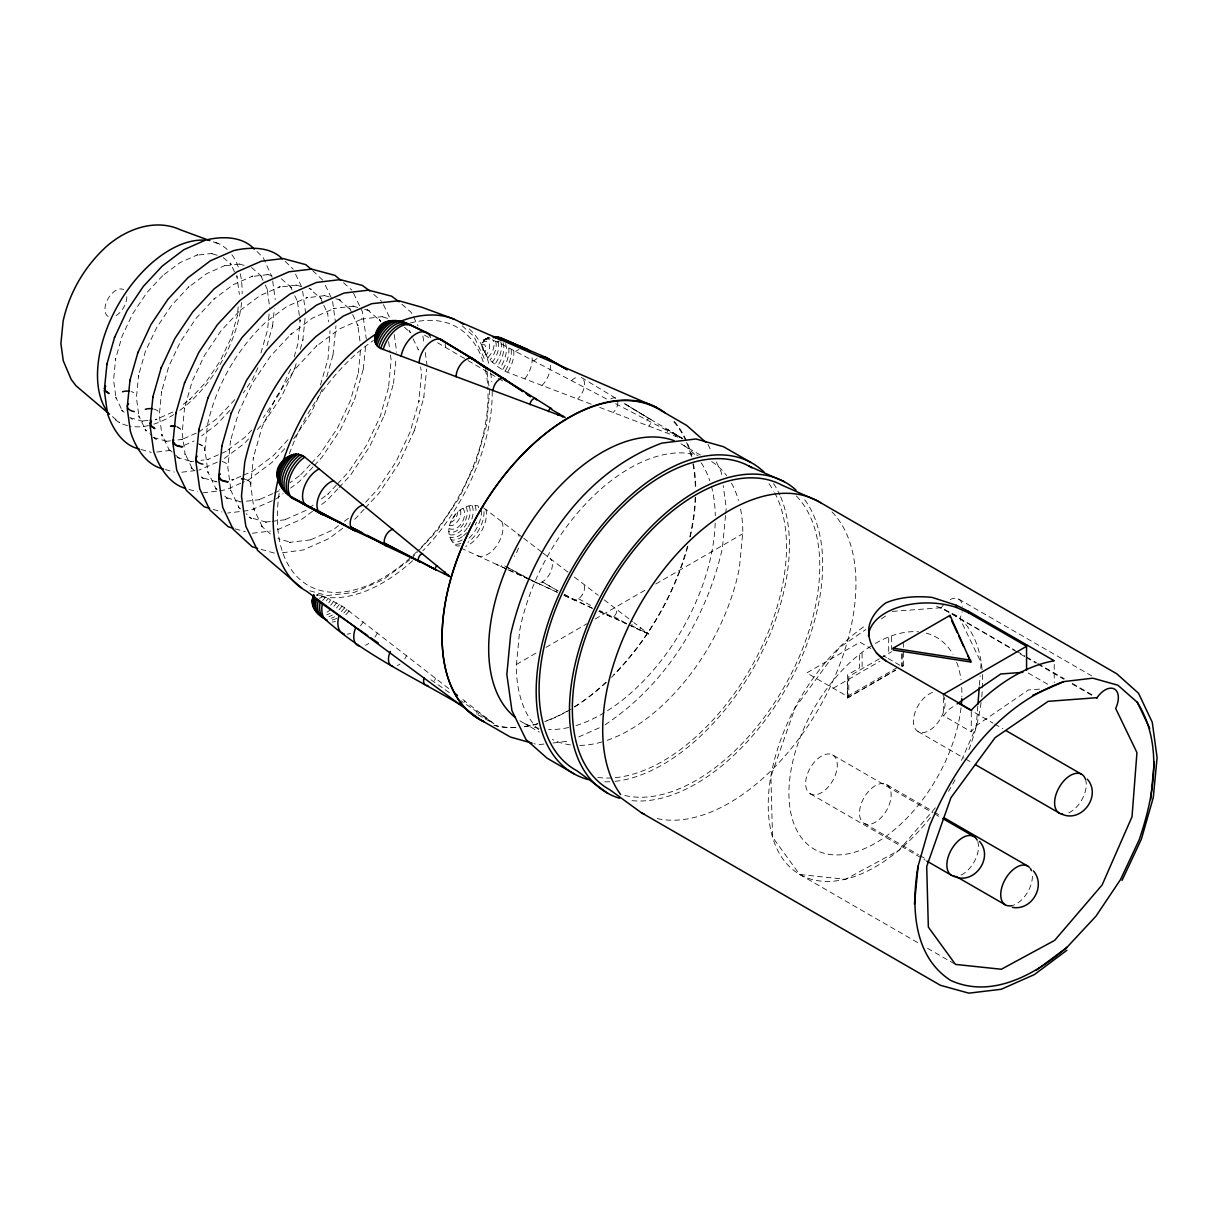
<?xml version="1.0" encoding="UTF-8"?>
<svg xmlns="http://www.w3.org/2000/svg" width="1218" height="1218" viewBox="0 0 1218 1218"><rect width="100%" height="100%" fill="white"/><g stroke="black" fill="none" stroke-linecap="round" stroke-linejoin="round"><path stroke-width="0.75" stroke-dasharray="5 3.75" d="M646.88 632.69L648.889 634.091L633.862 622.596M459.81 545.831A25.441 14.692 -60 0 1 456.628 545.892C437.46 532.068 457.115 500.872 478.095 505.896A23.675 13.672 -60 0 1 478.735 509.429M977.81 706.044L976.227 726.796L961.276 760.915M979.409 685.292L980.14 675.868M980.718 668.317L981.145 662.653L959.875 618.5A18.818 10.871 -60 0 0 962.144 611.71M238.18 306.875L237.327 315.797L237.617 314.807L230.826 338.497L220.23 360.863L206.101 381.919L189.566 399.717L190.252 399.017L181.528 405.533M269.102 314.031L267.595 329.773L260.682 353.875M272.543 326.241L274.385 308.793M302.78 340.568L305.276 316.36M333.016 354.88L335.97 325.922M360.437 350.647L358.305 373.089L358.579 372.084L350.342 400.813L337.416 428.157L320.227 453.796L311.427 463.266M363.268 369.206L365.796 344.527M393.505 383.533L396.17 357.544M423.742 397.844L426.681 369.039M725.532 515.519L722.426 547.993C706.41 619.429 664.708 686.206 602.712 726.309M725.715 513.615L726.248 507.952L723.188 485.556M591.187 404.178L507.495 372.312C497.446 368.46 469.509 346.11 488.601 337.599L482.602 341.284L488.601 337.599A15.195 8.77 -60 0 0 483.485 340.218L488.966 337.416L483.485 340.218M257.333 429.497L264.808 421.458L281.83 396.078L294.923 367.958M314.198 465.641L321.856 457.389L340.416 429.726L354.682 399.108M339.076 487.535L350.388 475.355L369.709 446.549L384.568 414.699M365.309 507.982L378.92 493.32L399.017 463.373L414.44 430.274M266.94 345.79L272.817 325.252M294.193 356.844L297.831 344.176L300.1 320.288L300.115 321.126L297.283 300.481L297.542 301.47L294.467 295.045M294.771 368.491L296.781 361.502M300.283 349.292L303.054 339.578M320.471 384.949L328.053 358.762L330.017 330.9M326.744 376.773L333.306 353.89M354.545 399.641L363.543 368.217M384.416 415.216L393.779 382.528M414.303 430.807L424.031 396.855M485.266 717.722L485.114 718.529M257.942 367.729L252.522 379.255L243.387 392.896M290.676 369.206L278.8 394.495L263.377 417.561M322.268 389.151L311.123 412.902L293.34 439.424M448.742 688.581L344.618 607.721L327.992 598.403L324.46 603.747M486.621 718.072L485.647 718.97M492.072 722.335L460.815 700.654M1039.472 689.129L1028.418 689.951L975.329 726.278L971.264 731.805L943.615 715.849L947.68 710.322L955.491 704.978M613.75 616.43L630.102 625.55L644.185 631.959L644.794 630.954M935.363 807.808L898.838 850.438L845.566 879.305L799.663 874.463L772.532 837.131L770.903 776.566L795.141 707.734L839.278 647.732L865.815 629.554M488.037 357.437C492.346 352.976 496.183 345.531 492.681 339.578M675.503 436.257L675.944 434.567L667.479 429.482L682.308 438.48M234.815 399.611L217.611 418.124L199.067 431.979M229.928 410.314L216.56 424.671L201.655 435.816M251.761 430.061L245.305 437.003L225.832 451.558L226.548 451.162L220.077 454.025M248.609 438.891L244.194 443.611L222.361 459.917M287.996 439.698L273.152 455.806L252.217 471.442L242.565 475.553M284.753 448.65L271.827 462.536L249.035 479.572L242.489 482.48M310.164 464.621L300.1 475.446L300.785 474.746L290.112 482.709M312.919 467.012L299.461 481.475L290.554 488.129M336.396 485.069L327.733 494.386L328.418 493.671L320.973 499.228M337.63 483.729L348.759 471.762L366.709 444.981L380.229 416.389L388.816 386.411L388.542 387.4L391.145 360.041L390.384 354.545M337.828 488.875L327.094 500.4L319.816 505.835M365.689 502.212L377.291 489.727L396.017 461.805L410.116 431.979L419.068 400.737L418.779 401.727L421.58 373.896L420.606 366.831M364.075 509.307L354.727 519.34M411.227 558.697L417.698 551.724M418.992 550.338L437.216 530.728L459.216 497.903L475.979 462.216L486.424 425.798L489.682 391.587L487.109 372.388M631.32 625.26L639.496 629.828L640.683 627.818M644.489 631.883L646.591 633.04L631.381 626.098M679.69 437.186L682.247 438.343L624.667 403.752M275.694 499.228L283.124 493.686M309.083 508.119L315.036 503.673M312.539 511.271L302.353 518.883L275.892 530.424M338.589 525.643L332.773 529.997L309.418 540.335L311.047 539.802L289.442 542.375L291.376 542.452L277.917 538.66M344.405 521.304L348.774 518.046M342.623 528.368L329.027 538.539L303.221 549.973L280.932 552.972M409.766 559.793L383.35 579.524L354.301 592.374L327.292 595.587L308.428 590.426M881.436 618.881L887.678 614.603M516.462 664.434L537.762 652.132M545.969 647.397L586.939 623.738M595.13 619.018L647.58 588.736M655.771 584.001L742.63 533.849M879.305 658.816L848.794 676.432L848.794 697.214L806.742 672.93L859.954 642.206L870.855 648.494M880.873 657.903L891.667 651.676M833.219 688.216L879.975 661.207M848.794 680.314L847.408 681.045L847.454 697.975L895.55 670.204M847.347 696.376L898.96 666.581M847.408 697.944L895.504 670.174M887.998 658.39L902.005 666.49L903.345 665.713L903.345 650.686M488.966 337.416L484.779 339.38L488.966 337.584M172.789 412.065L155.265 419.829L156.894 419.281L149.723 420.149M196.189 433.151L181.086 439.85L182.441 439.394L172.195 440.611M184.42 445.255L194.088 440.977M218.464 454.74L207.167 459.749L208.141 459.475L200.94 460.343M217.306 462.155L198.808 470.178M240.859 476.314L232.333 480.09L233.978 479.542L230.202 479.999M240.859 483.196L226.137 489.712L219.088 490.9M272.862 493.594L258.033 500.172L259.662 499.624L241.682 501.77M274.507 492.864L279.455 490.687M272.284 500.735L250.192 510.342L227.614 513.037M306.114 510.342L283.718 520.253L285.362 519.721L272.193 521.289M578.733 736.92L599.286 727.816M488.144 338.178L484.855 339.502L490.245 338.223M489.362 337.66L484.703 339.472A17.798 10.277 -60 0 1 487.565 337.843M486.241 339.046L484.703 339.472L489.392 337.447A20.067 11.693 -59.1 0 0 486.241 339.046L490.093 339.213L497.264 341.877L609.107 400.311M682.202 438.343L615.653 403.721M147.926 420.362L140.74 421.215L142.673 421.276L128.864 417.393M170.49 440.825L165.374 441.434L167.764 441.555L153.194 437.445M156.863 452.03L171.312 450.295M193.753 461.196L190.145 461.622L192.398 461.698L177.036 457.389L180.081 459.079L173.474 453.263M181.817 472.203L195.032 470.62M202.827 492.848L217.276 491.113M270.305 521.517L264.671 522.187L267.062 522.37L249.355 517.391L251.578 518.548L246.097 513.722M252.385 533.225L270.472 531.078M543.989 744.046L538.021 744.716L533.91 743.665M552.987 742.98L569.187 741.046M892.352 611.39L941.24 607.736L1015.036 650.351M215.099 481.795L216.058 481.749M239.885 501.983L240.844 501.938M198.199 443.824L203.908 446.351L204.837 450.477L203.908 446.351L199.356 444.052M243.935 478.857L248.959 480.805L250.908 484.109L249.644 481.384L245.092 479.085M217.169 255.262L210.272 253.314L212.206 253.39L196.052 255.308L197.681 254.775L180.157 262.54L162.694 275.588L163.379 274.887L146.845 292.67L132.716 313.742L122.12 336.107L115.329 359.797L115.603 358.808L113.578 380.229L116.136 398.91L115.786 397.19L122.668 411.623L121.633 409.979L124.312 412.323M244.179 265.387L238.713 263.849L240.631 263.91L223.579 265.95L225.208 265.417L206.71 273.608L188.272 287.387L188.957 286.672L171.525 305.429L156.635 327.642L145.46 351.241L138.304 376.195L138.593 375.205L136.431 397.814L139.141 417.53L138.791 415.81L146.069 431.065L145.033 429.421L149.266 433.151M271.949 275.74L266.818 274.309L269.071 274.446L251.106 276.593L252.735 276.044L233.262 284.677L213.866 299.171L214.535 298.471L196.205 318.187L180.553 341.542L168.784 366.39L161.278 392.607L161.568 391.617L159.299 415.399L162.146 436.166L161.796 434.445L169.454 450.508L168.206 448.62L172.164 452.106M300.953 286.428L295.578 284.905L297.497 284.982L278.618 287.235L280.262 286.687L259.815 295.746L239.444 310.971L240.129 310.255L220.9 330.946L204.472 355.443L192.124 381.538L184.253 409.004L184.542 408.015L182.152 432.999L185.151 454.786L184.786 453.066L192.84 469.95L191.104 467.621L195.261 471.275M329.088 296.872L324.003 295.441L325.937 295.502L306.144 297.862L307.789 297.329L286.93 306.403L265.417 322.466C236.49 349.977 216.012 385.908 207.456 424.93L204.944 449.868L208.05 472.538L207.791 471.686L216.241 489.377L214.505 487.048L217.108 489.362M335.863 298.775L340.949 300.207L338.239 298.928L350.008 309.296M357.59 307.438L352.276 305.931L354.682 305.992L333.23 308.55L334.646 308.261L312.387 318.126L290.615 334.554L291.3 333.839L270.274 356.463L252.309 383.244L238.804 411.821L230.202 441.814L230.491 440.825L227.827 467.575L231.085 491.296L230.613 489.91L239.428 508.378L237.891 506.49L240.631 508.911M364.684 309.418L369.998 310.925L367.075 309.342L380.762 321.4L379.392 319.405L381.006 322.77M387.598 318.4L380.869 316.497L382.802 316.573L361.198 319.146L362.827 318.614L339.472 328.951L316.193 346.338L316.878 345.638L294.954 369.221L276.227 397.144L262.129 426.97L253.177 458.212L253.466 457.222L250.664 485.053L254.06 509.779L253.801 508.941L263.027 528.262L261.276 525.932L270.381 533.941M140.953 449.472L151.321 452.396M217.017 481.871L200.863 477.319L203.573 478.598L200.803 476.162M165.267 469.539L174.311 472.066M240.113 501.588L224.873 497.294L227.568 498.573L223.655 495.117M188.897 489.408L197.468 491.813M213.18 509.459L222.102 511.971M235.15 528.856L245.351 531.733M261.109 549.379L275.253 553.353M176.488 426.528L181.969 430.137L177.6 426.833M311.732 289.458L309.022 288.164L321.491 299.156L319.755 296.827L322.968 303.587M320.547 595.404L316.817 594.43A8.785 5.07 -60 0 0 320.547 595.404L327.992 598.403M213.302 241.91L220.184 244.437M599.652 407.391L679.948 437.947L680.207 437.186M556.931 592.161L531.2 580.179M563.858 595.267L572.521 599.165A9.424 5.435 -60 0 0 581.823 595.495A9.424 5.435 -60 0 0 583.3 583.894M592.222 608.284L564.254 594.491M598.936 611.314L610.705 616.628A4.705 2.725 -60 0 0 615.364 614.801A4.705 2.725 -60 0 0 616.095 609M626.433 623.844L599.469 610.385M646.499 633.01L640.105 629.676M507.114 569.308L496.168 564.223A18.879 10.901 -60 0 0 501.542 565.594M508.819 570.085L534.352 581.686A14.129 8.161 -60 0 0 548.298 576.19A14.129 8.161 -60 0 0 550.506 558.803M460.8 548.039L529.373 579.418M531.033 580.179L557.585 592.329M564.223 595.358L592.45 608.269M599.089 611.314L626.615 623.905M936.581 606.138L957.272 615.943A151.565 87.498 -60 0 1 982.302 672.671M154.001 437.719L156.315 439.363L150.667 434.384M504.8 566.02L526.146 577.332M527.775 578.215L534.352 581.686M508.104 567.801L529.541 579.296M578.611 598.769L593.059 606.808M478.126 714.814L493.899 723.751L461.85 698.782M558.149 590.943L542.162 581.823L557.951 590.882M564.543 594.597L572.521 599.165M958.657 599.089L1091.495 675.777M700.396 455.06L680.877 443.778A160.228 92.507 -60 0 1 695.569 455.456M1016.68 651.295L1024.886 656.03M1026.515 656.974L1036.366 662.653M1037.995 663.612L1064.243 678.761M1072.434 683.496L1093.764 695.798M1024.612 656.517L941.24 607.736A18.818 10.871 -60 0 1 943.98 604.326M1026.256 657.461L1036.092 663.14M1037.736 664.099L1063.969 679.248M1072.175 683.983L1091.861 695.341M1028.19 672.991L1049.337 685.201M903.345 665.713L901.959 666.444L901.959 649.559M883.324 655.695L886.43 657.492M974.948 712.697L993.005 723.127M994.649 724.071L1002.856 728.806M918.037 731.546L964.047 758.114M965.691 759.058L972.253 762.849M886.537 784.559A22.396 12.926 -60 0 1 879.442 819.242A22.396 12.926 -60 0 1 860.045 808.052A22.396 12.926 -60 0 1 886.537 784.559L932.516 811.097M934.16 812.056L940.722 815.847M832.655 754.977A22.396 12.926 -60 0 1 825.56 789.66A22.396 12.926 -60 0 1 806.164 778.469A22.396 12.926 -60 0 1 832.655 754.977L932.836 812.817M934.48 813.776L941.042 817.567M864.156 823.338L918.342 854.625M919.986 855.569L924.904 858.416M810.259 793.771L925.223 860.136M799.663 874.463L917.748 942.641M927.583 948.32L953.831 963.468M523.085 722.67L539.391 732.079M424.473 335.072L431.02 338.909A21.68 12.515 -60 0 0 429.878 335.833M437.551 342.73L466.479 359.675M468.077 360.604L496.807 377.428M498.406 378.356L503.186 381.158M615.608 398.149L581.23 377.397A14.129 8.161 -60 0 1 577.621 399.017M675.944 434.567L680.009 437.034M624.88 403.95L649.285 418.733L623.631 403.051M448.863 528.445C458.623 533.088 468.473 516.417 463.068 508.317M483.516 507.815L522.187 537.123M430.868 679.735L451.878 694.412M523.679 538.265L541.568 551.952M543.061 553.094L568.395 572.49M574.363 577.058L598.205 595.313M604.174 599.865L632.492 621.545M130.752 418.109L132.32 419.388M112.391 416.602L119.455 422.479M462.216 325.845L473.924 336.427L485.571 361.167M401.879 304.211L411.44 312.645L418.079 326.043M373.728 294.391L381.615 301.348M404.467 327.292L410.953 333.016L409.218 330.687L412.293 337.127M343.506 282.759L351.789 290.067M312.691 270.609L322.998 280.429M285.164 261.337L293.188 269.148M256.983 251.502L263.362 257.866L272.193 277.339M281.388 278.785L291.924 288.072L289.869 285.393L293.705 293.431M251.487 267.458L261.977 276.684L260.378 274.842L264.413 283.292M223.305 257.561L231.313 264.626L230.278 262.966L235.637 274.202M707.947 444.372L711.479 451.726M350.023 308.991L349.566 308.124L351.88 312.935M716.382 461.987L721.269 472.249L721.924 476.405M413.054 338.741L418.444 350.008L418.185 349.17L418.672 352.702M383.426 304.622L389.593 317.548M353.631 293.401L362.462 311.915L366.313 339.061M352.641 314.548L358.016 325.8L357.65 324.095L360.543 345.151M325.313 285.271L332.255 299.811M323.775 305.276L327.794 313.711L327.551 312.874L328.784 321.887M295.593 274.217L302.049 287.722M265.219 284.982L267.64 290.036L267.123 288.666L269.802 308.23M422.89 336.107L424.001 343.324M237.16 277.415L236.81 275.694L239.367 294.375M425.265 352.489L427.031 365.324M394.251 334.554L396.672 352.185M388.618 341.695L390.141 352.702M332.605 301.531L335.452 322.176M302.643 291.224L305.611 312.782M272.695 281.053L275.253 299.658M1054.225 664.404L1054.225 682.567M971.264 711.967L971.264 731.805M943.615 697.807L943.615 715.849M903.345 642.678L903.345 647.276M902.005 653.335L902.005 666.49M891.363 636.725L891.363 649.59M888.698 637.73L888.698 653.381M862.1 653.092L862.1 668.743M859.436 655.147L859.436 668.012L847.454 674.924L847.454 697.975M222.041 461.531A9.409 5.435 0 0 1 228.04 466.585M131.316 391.633A9.409 5.435 0 0 1 133.797 392.653M153.62 409.004A9.409 5.435 0 0 1 159.101 412.613M410.314 322.998A149.007 86.036 -60 0 1 484.033 364.578M485.327 369.587A149.007 86.036 -60 0 1 487.931 389.806M488.037 393.703A149.007 86.036 -60 0 1 418.033 550.566M416.723 551.845A149.007 86.036 -60 0 1 312.432 587.594A149.007 86.036 -60 0 1 279.805 489.453M289.351 453.781A149.007 86.036 -60 0 1 307.073 415.292M307.971 413.694A149.007 86.036 -60 0 1 373.469 340.477M674.3 421.489A179.396 103.576 -60 0 1 691.87 456.75M693.407 463.738A179.396 103.576 -60 0 1 695.783 488.448M695.676 497.188A179.396 103.576 -60 0 1 690.088 537.366M687.85 546.243A179.396 103.576 -60 0 1 611.497 677.315M606.244 682.354A179.396 103.576 -60 0 1 573.845 707.43M570.861 709.241A179.396 103.576 -60 0 1 544.75 721.65M537.96 723.812A179.396 103.576 -60 0 1 523.085 726.933M515.853 727.572A179.396 103.576 -60 0 1 494.143 725.38M469.234 328.906A154.869 89.416 -60 0 1 489.286 365.857M490.641 372.738A154.869 89.416 -60 0 1 491.737 381.797M492.194 391.237A154.869 89.416 -60 0 1 422.951 550.719M412.628 560.706A154.869 89.416 -60 0 1 316.452 595.298M126.839 296.735A15.484 8.937 -60 0 1 115.893 315.69M108.143 316.467A15.484 8.937 -60 0 1 108.143 298.577A15.484 8.937 -60 0 1 123.627 289.64M231.907 254.775A102.282 59.058 -60 0 1 238.85 268.691M240.251 273.791A102.282 59.058 -60 0 1 242.123 293.797M241.575 302.521A102.282 59.058 -60 0 1 179.609 410.557M173.809 414.546A102.282 59.058 -60 0 1 153.818 424.138M148.535 425.569A102.282 59.058 -60 0 1 129.245 426.026M127.509 425.63A102.282 59.058 -60 0 1 112.467 417.454M215.479 242.336A102.282 59.058 -60 0 1 227.187 249.477M445.088 344.1A18.879 10.901 -60 0 1 445.727 347.526M550.399 365.354A18.879 10.901 -60 0 1 542.04 385.467M533.804 360.97A18.879 10.901 -60 0 1 537.123 358.579M500.796 342.106A20.067 11.693 -59.1 0 1 494.736 364.349M617.815 402.184A9.424 5.435 -60 0 1 613.217 412.552M610.812 398.956A9.424 5.435 -60 0 1 616.75 399.017M532.129 357.879A21.68 12.515 -60 0 1 524.775 378.889M515.534 351.423A21.68 12.515 -60 0 1 518.959 349.551M498.055 341.725A17.798 10.277 -60 0 1 492.331 362.142M503.08 342.745A22.091 12.759 -60 0 1 497.264 366.405M505.607 343.598A23.675 13.672 -60 0 1 499.852 368.262M571.455 380.64A14.129 8.161 -60 0 1 579.068 376.925M513.783 350.495A25.213 14.555 -60 0 1 507.495 372.312M497.264 341.877A25.213 14.555 -60 0 1 500.75 340.538M482.069 346.079A8.785 5.07 -60 0 1 483.485 350.327M481.886 344.237A7.917 4.583 -60 0 1 484.703 352.641M482.069 342.623A9.759 5.633 -60 0 1 489.286 343.933A9.759 5.633 -60 0 1 486.226 355.017M495.696 341.527A15.195 8.77 -60 0 1 490.078 359.828M511.195 349.444A25.441 14.692 -60 0 1 505.013 371.246M508.804 348.181A24.802 14.312 -60 0 1 502.455 369.876M646.743 419.982A4.705 2.725 -60 0 1 650.945 420.027A4.705 2.725 -60 0 1 648.798 426.102M665.576 429.817A2.36 1.355 -60 0 1 667.662 429.832A2.36 1.355 -60 0 1 666.596 432.877M517.711 533.697A18.879 10.901 -60 0 1 519.127 536.377M518.487 548.039A18.879 10.901 -60 0 1 514.27 556.382M475.142 505.561A22.091 12.759 -60 0 1 475.888 512.641M466.661 532.723A22.091 12.759 -60 0 1 463.525 535.707M462.444 536.544A22.091 12.759 -60 0 1 450.995 539.741M472.097 505.637A20.067 11.815 -60.2 0 1 468.214 526.618M467.392 527.836A20.067 11.815 -60.2 0 1 449.853 537.153M501.801 521.517A21.68 12.515 -60 0 1 496.7 545.694A21.68 12.515 -60 0 1 477.639 555.743M469.037 506.125A17.798 10.277 -60 0 1 464.956 526.222A17.798 10.277 -60 0 1 449.092 534.367M481.46 510.342A24.802 14.296 -60 0 1 467.91 539.087M460.922 543.35A24.802 14.296 -60 0 1 454.436 544.157M476.482 522.157A23.675 13.672 -60 0 1 475.187 525.095M462.246 539.909A23.675 13.672 -60 0 1 452.533 542.086M485.891 509.337A25.213 14.555 -60 0 1 465.672 546.364M455.365 514.27A8.785 5.07 -60 0 1 451.634 519.553M457.694 511.971A7.917 4.583 -60 0 1 450.31 522.446M460.282 509.992A9.759 5.633 -60 0 1 457.998 520.923A9.759 5.633 -60 0 1 449.381 525.43M466.007 507.038A15.195 8.77 -60 0 1 462.886 524.821A15.195 8.77 -60 0 1 448.757 531.444M484.003 511.56A25.441 14.692 -60 0 1 467.91 542.33M632.127 624.453A2.36 1.355 -60 0 1 631.746 624.91M377.382 632.979A18.879 10.901 -60 0 1 374.946 637.014M368.78 643.378A18.879 10.901 -60 0 1 365.43 645.296M339.32 604.387A22.091 12.759 -60 0 1 336.488 607.965M330.093 613.293A22.091 12.759 -60 0 1 326.805 614.801M336.503 602.758A20.067 11.617 -61 0 1 333.945 606.26M331.068 609.244A20.067 11.617 -61 0 1 324.917 613.08M363.238 621.956A21.68 12.515 -60 0 1 360.421 625.839M350.449 633.406A21.68 12.515 -60 0 1 347.16 634.152M435.633 678.365A9.424 5.435 -60 0 1 434.445 680.512M333.641 601.19A17.798 10.277 -60 0 1 329.591 606.397M342.045 606.046A23.675 13.672 -60 0 1 339.046 609.7M332.331 615.075A23.675 13.672 -60 0 1 328.921 616.597M344.618 607.721A24.802 14.312 -60 0 1 339.259 613.476M334.615 616.734A24.802 14.312 -60 0 1 331.129 618.226M406.507 655.665A14.129 8.161 -60 0 1 404.711 658.892M399.991 664.038A14.129 8.161 -60 0 1 397.388 665.622M349.109 610.949A25.213 14.555 -60 0 1 343.689 616.689M335.529 621.408A25.213 14.555 -60 0 1 332.179 622.002M322.816 596.211A7.917 4.583 -60 0 1 319.329 598.266M325.328 597.216A9.759 5.633 -60 0 1 322.618 600.489M330.778 599.728A15.195 8.77 -60 0 1 328.799 602.788M346.993 609.365A25.441 14.692 -60 0 1 343.811 612.974M336.884 618.242A25.441 14.692 -60 0 1 330.063 620.282M479.329 712.408A2.36 1.355 -60 0 1 477.806 714.068M476.695 714.007A2.36 1.355 -60 0 1 476.466 713.718M476.436 712.256A2.36 1.355 -60 0 1 476.634 711.693M464.774 701.05A4.705 2.725 -60 0 1 464.165 702.131M950.177 599.53A18.818 10.871 -60 0 1 962.525 606.655M942.991 695.128A22.396 12.926 -60 0 1 933.384 727.481A22.396 12.926 -60 0 1 913.454 721.33A22.396 12.926 -60 0 1 933.384 692.159M982.408 674.528A151.565 87.498 -60 0 1 982.408 687.881M982.195 691.794A151.565 87.498 -60 0 1 981.327 700.715M981.084 702.542A151.565 87.498 -60 0 1 967.701 752.663M955.095 779.779A151.565 87.498 -60 0 1 948.533 791.304M930.43 817.491A151.565 87.498 -60 0 1 773.506 840.237A151.565 87.498 -60 0 1 865.678 625.443M926.213 633.162A122.302 70.614 -60 0 1 952.948 654.325M956.663 662.242A122.302 70.614 -60 0 1 961.017 679.827M961.718 687.454A122.302 70.614 -60 0 1 961.824 696.863M961.032 707.749A122.302 70.614 -60 0 1 868.358 846.891A122.302 70.614 -60 0 1 788.944 790.863A122.302 70.614 -60 0 1 872.408 645.236M875.392 643.439A122.302 70.614 -60 0 1 918.646 631.853M1032.392 876.336A22.396 12.926 -60 0 1 1011.671 905.69M977.734 841.562A22.396 12.926 -60 0 1 973.882 862.374A22.396 12.926 -60 0 1 957.79 876.123M1085.512 779.353A22.396 12.926 -60 0 1 1081.645 800.15A22.396 12.926 -60 0 1 1065.552 813.898M711.632 461.576A160.228 92.507 -60 0 1 726.796 475.873M731.485 483.196A160.228 92.507 -60 0 1 738.534 500.461M740.574 509.033A160.228 92.507 -60 0 1 742.828 531.764L739.417 567.664A160.228 92.507 -60 0 1 605.255 740.955M601.875 741.975A160.228 92.507 -60 0 1 579.616 745.401M570.466 744.883A160.228 92.507 -60 0 1 552.287 739.433M538.615 729.689A160.228 92.507 -60 0 1 516.265 666.52L519.675 630.62A160.228 92.507 -60 0 1 698.066 455.395M673.889 421.87A179.076 103.393 -60 0 1 685.78 440.672M686.556 442.454A179.076 103.393 -60 0 1 691.428 457.07M692.966 464.043A179.076 103.393 -60 0 1 695.326 488.722M695.219 497.431A179.076 103.393 -60 0 1 689.662 537.549M687.424 546.41A179.076 103.393 -60 0 1 613.796 674.635M605.955 682.278A179.076 103.393 -60 0 1 573.617 707.308M567.177 711.129A179.076 103.393 -60 0 1 544.568 721.498M537.793 723.659A179.076 103.393 -60 0 1 522.948 726.781M515.732 727.42A179.076 103.393 -60 0 1 494.051 725.228M701.187 462.764A160.228 92.507 -60 0 1 709.82 480.866M711.419 486.21A160.228 92.507 -60 0 1 715.27 515.853M715.194 523.07A160.228 92.507 -60 0 1 575.992 725.563M568.639 727.511A160.228 92.507 -60 0 1 548.542 729.43M539.056 728.349A160.228 92.507 -60 0 1 519.903 720.797M804.763 499.791A179.076 103.393 -60 0 1 784.62 690.941A179.076 103.393 -60 0 1 628.747 800.256M769 483.759A174.95 101.003 -60 0 1 773.811 491.204M774.694 492.818A174.95 101.003 -60 0 1 744.883 677.832A174.95 101.003 -60 0 1 597.033 777.297M773.552 483.516A179.076 103.393 -60 0 1 779.855 494.995M780.631 496.777A179.076 103.393 -60 0 1 750.471 673.234A179.076 103.393 -60 0 1 611.603 781.636M609.822 781.728A179.076 103.393 -60 0 1 602.849 781.743M831.955 511.864A179.076 103.393 -60 0 1 819.425 707.46A179.076 103.393 -60 0 1 656.472 818.405M796.344 495.985A174.95 101.003 -60 0 1 783.326 688.429A174.95 101.003 -60 0 1 623.114 795.034"/><path stroke-width="1.5" d="M548.542 411.593A2.36 1.355 -60 0 1 550.201 408.7A2.36 1.355 -60 0 1 551.861 409.659L565.137 417.424L383.198 349.399C367.273 345.79 376.864 319.223 390.278 321.704M977.963 704.156L979.272 687.18M105.159 386.745L104.763 390.232L109.148 393.521L105.707 391.541L104.443 388.816L107.017 363.725M127.311 406.34L129.991 380.123M150.895 421.778L151.443 421.139L150.499 425.265L154.884 428.569L151.443 426.574L150.179 423.864L152.966 396.52M173.611 439.531A9.409 5.435 0 0 0 182.456 446.808L175.803 445.225L173.047 441.388L175.94 412.932M195.915 458.897L198.915 429.33M218.783 476.421L220.047 473.711A9.409 5.435 0 0 0 228.192 481.856L221.539 480.273L218.783 476.421L221.889 445.742M914.444 904.213L918.067 866.211C911.171 906.101 913.013 956.358 950.847 980.52C992.183 999.141 1036.092 974.05 1067.181 947.193L1036.198 970.335M1067.12 947.147L1095.926 916.24L1120.484 879.624L1139.165 839.826C1154.131 795.978 1163.464 743.894 1137.307 702.329L1149.731 728.349M1150.721 799.541L1154.329 761.539M1153.339 797.105L1157.1 757.611L1152.258 722.274L1138.541 693.286L1116.739 673.767L817.506 500.902L782.215 485.282A174.95 101.003 -60 0 0 607.28 589.329A174.95 101.003 -60 0 0 609.913 789.812L641.155 812.589L940.463 985.316L968.873 993.157L1001.196 989.275L1034.326 974.613L1066.922 950.253M557.783 415.064L558.62 413.618L559.443 414.105M562.411 416.8L563.234 416.328M104.443 388.816L105.707 386.106M150.179 423.864L150.499 422.463M173.047 441.388L173.367 439.972M114.507 337.584L127.022 310.712L143.282 286.474L162.314 265.996L183.857 249.705L204.807 240.418M137.847 352.733L150.941 324.612L167.962 299.232L187.892 277.78L210.409 260.774L233.963 250.512C249.751 246.965 270.152 246.356 282.363 258.871M161.187 367.882L174.874 338.513L192.657 311.991L214.155 288.864L236.962 271.842L261.489 261.154L283.17 258.566L305.825 264.656L311.366 269.437M184.512 383.031L198.793 352.413L217.337 324.749L239.748 300.663L263.514 282.911L289.001 271.797L311.595 269.102L335.041 275.405L340.751 280.338M207.852 398.164L222.711 366.313L242.032 337.508L265.326 312.447L290.067 293.98L316.528 282.439L340.035 279.622L362.385 285.438L369.77 290.904M231.192 413.313L246.63 380.214L266.712 350.266L290.904 324.247L316.619 305.048L344.055 293.066L368.46 290.158L391.602 296.187L399.139 301.79M106.742 364.715L114.659 337.051M129.717 381.112L137.999 352.2M152.692 397.525L161.324 367.349M175.666 413.922L184.664 382.498M198.641 430.319L208.004 397.631M221.615 446.732L231.344 412.78M918.067 866.211L929.608 825.926C954.805 764.234 998.821 704.598 1063.679 681.638L1032.575 695.417M1153.279 797.623L1141.342 839.263L1122.022 880.416M313.787 594.688L312.158 600.52L313.468 606.077M1096.779 698.173L1097.037 697.686A18.818 10.871 -60 0 1 1114.455 689.038A18.818 10.871 -60 0 1 1115.673 708.45L1136.942 752.602L1132.024 816.745L1102.123 884.968L1054.636 940.387L1001.363 969.254L955.46 964.412L928.344 927.096L926.7 866.516L950.938 797.683L995.076 737.682L1048.165 701.34L1097.037 697.686M750.988 462.505L723.462 446.701L696.011 438.967L661.937 443.093C581.26 472.843 529.48 553.353 510.662 634.395L506.84 674.407L511.925 710.581L525.978 739.509L547.186 758.251L574.637 774.191M430.045 566.766L450.264 576.83L304.804 457.131C292.716 447.25 271.538 465.337 278.206 478.765M957.059 703.913L1000.77 673.98L1022.876 672.336M893.19 648.174L950.025 615.364L970.837 662.013L893.19 650.001L893.19 648.174L970.837 660.186M943.615 694.199L1026.561 646.301L968.63 612.852L956.495 607.477A58.647 33.86 0 0 0 868.525 636.055M444.829 571.744L444.311 573.876M448.544 574.789L448.285 575.84M206.436 239.885C222.255 236.155 242.504 236.185 254.303 249.142M1063.634 681.608L1092.79 678.167L1117.865 685.201L1137.368 702.36M1012.356 907.334C1031.783 911.064 1046.323 885.867 1033.397 870.916M139.233 448.985C122.972 445.468 112.817 429.01 107.732 414.348M163.456 469.021C146.008 465.2 135.168 447.143 130.372 431.248L127.159 407.893M185.471 488.433C169.058 483.759 159.071 466.707 153.727 451.604L150.027 425.493M209.618 508.454L204.167 506.734L186.369 490.412L176.732 470.224L172.88 443.078M233.445 528.384L228.162 526.709L209.77 509.855L199.737 488.844L195.748 460.663M257.577 548.389L252.156 546.684L233.156 529.297L222.742 507.48L218.616 478.263M532.144 743.163L510.357 737.027L480.547 719.868L306.434 591.141A154.869 89.416 -60 0 1 277.948 479.907M1061.137 813.852C1081.34 823.855 1102.077 795.872 1087.278 779.124M953.374 876.077C973.578 886.065 994.314 858.081 979.516 841.333M454.268 319.177L421.717 307.21L398.849 300.755L371.749 303.693L343.4 315.995L315.964 336.503C280.399 370.302 255.247 414.455 244.727 462.398L241.484 496.122L245.823 526.267L257.592 550.399L302.018 588.279M209.861 240.646L180.614 229.882C154.64 217.778 124.723 229.669 104.946 247.848L104.002 248.807C83.616 268.204 69.182 293.523 63.138 321.034L60.9 343.552L63.26 360.756L71.223 379.498L76.049 385.817L109.559 414.242M956.495 605.331L932.272 597.444A59.21 30.008 5.4 0 0 885.699 602.971L885.684 602.971A59.591 39.037 -7.8 0 0 869.013 626.768C866.957 640.226 874.098 653.792 885.684 660.75L971.264 710.155C993.644 687.089 1022.13 666.49 1054.225 660.765L968.63 611.36L956.495 605.331L956.495 607.477M500.75 340.538A25.213 14.555 -60 0 1 509.596 341.877L546.227 357.513L567.223 369.678M509.596 341.877L526.648 349.155L507.038 340.538M657.278 407.771L458.942 321.567A154.869 89.416 -60 0 0 401.209 321.034M748.948 466.083L784.24 481.704M387.096 545.466L352.748 529.739L318.233 511.042L354.727 530.546L319.131 512.169L340.583 522.522M318.781 511.621L291.148 496.761L322.45 514.514L345.531 525.156M422.585 553.535A4.705 2.725 -60 0 0 418.383 558.423A4.705 2.725 -60 0 0 420.53 562.046L385.908 545.755L350.83 526.937L362.385 532.814M437.414 565.685A2.36 1.355 -60 0 0 435.313 568.121A2.36 1.355 -60 0 0 436.379 569.933L384.355 543.121L420.53 562.046M306.16 505.318L318.964 511.575M367.349 535.341L385.497 544.583M322.45 514.514L292.107 497.903L308.611 506.627M436.379 569.933L418.292 560.463L435.663 569.811M566.674 369.252L547.293 358.381L567.009 369.648M459.49 704.263C414.455 677.573 365.933 655.589 326.5 620.525A25.213 14.555 -60 0 1 322.328 603.945L315.188 598.068L313.544 595.221A15.195 8.77 -60 0 0 314.762 608.482M958.536 703.228L971.66 710.81M1006.129 730.709L1081.645 774.298M975.542 764.752L1059.249 813.076M944.011 817.735L1027.764 866.089M942.686 818.511L973.882 836.522M956.1 876.427L1005.368 904.867M926.868 861.08L951.486 875.3M305.063 504.435L320.014 513.28M456.08 376.804A14.129 8.161 -60 0 1 463.479 361.396A14.129 8.161 -60 0 1 474.716 360.284L440.185 339.365L473.132 358.808L488.251 369.815M474.716 360.284L441.525 339.715L409.735 324.688L428.051 333.549L412.46 325.724A25.213 14.555 -60 0 0 383.198 349.399M551.373 408.593L503.049 378.296L522.933 391.587M527.531 394.647L530.591 396.703L525.948 393.429M522.872 391.328L471.061 358.168L505.485 379.696L472.097 358.488L484.018 367.029M322.328 603.945L355.823 627.331A18.879 10.901 -60 0 0 359.28 646.027M357.331 628.381L367.836 635.72M370.835 637.821L378.341 643.058M607.889 793.39L576.662 770.598A174.95 101.003 -60 0 1 575.52 567.497A174.95 101.003 -60 0 1 751.978 467.849M885.684 660.75L876.366 653.031M454.573 693.118L457.481 695.387M705.801 442.286L686.663 425.417L656.898 408.182A179.076 103.393 -60 0 0 476.329 517.376A179.076 103.393 -60 0 0 483.744 721.482M951.623 620.632L957.226 632.705M958.84 636.146L963.636 646.499M967.64 655.117L970.837 662.013M104.291 390.308L107.367 412.628M1026.561 644.809L1026.561 670.22M968.63 611.36L968.63 612.852M950.025 615.364L950.025 617.191M122.455 391.8A9.409 5.435 0 0 1 129.58 391.252M202.888 464.149A9.409 5.435 0 0 1 197.179 456.187M107.732 412.141A102.282 59.058 -60 0 1 117.918 305.276A102.282 59.058 -60 0 1 205.035 240.19M134.285 411.593A9.409 5.435 0 0 1 128.575 403.63M145.323 409.324A9.409 5.435 0 0 1 152.25 408.746M483.82 721.635A179.396 103.576 -60 0 1 480.257 510.388A179.396 103.576 -60 0 1 664.861 412.658M460.495 322.45A154.869 89.416 -60 0 1 463.525 324.384M283.322 460.556A154.869 89.416 -60 0 1 375.037 334.63M325.358 514.696A18.879 10.901 -60 0 1 317.624 500.096A18.879 10.901 -60 0 1 333.595 480.699M284.449 490.884A22.091 12.759 -60 0 1 281.693 472.919A22.091 12.759 -60 0 1 296.141 453.903M283.078 488.494A20.067 11.388 -60.4 0 1 280.277 471.884A20.067 11.388 -60.4 0 1 293.964 454.192M388.801 546.258A9.424 5.435 -60 0 1 384.523 539.041A9.424 5.435 -60 0 1 392.927 529.251M309.966 507.053A21.68 12.515 -60 0 1 303.297 490.26A21.68 12.515 -60 0 1 319.207 468.915M281.952 485.784A17.798 10.277 -60 0 1 279.044 470.772A17.798 10.277 -60 0 1 291.878 454.953M286.093 493.092A23.675 13.672 -60 0 1 283.459 474.152A23.675 13.672 -60 0 1 298.349 454.04M287.966 494.995A24.802 14.327 -60 0 1 285.454 475.431A24.802 14.327 -60 0 1 300.572 454.649M357.087 530.485A14.129 8.161 -60 0 1 350.677 519.644A14.129 8.161 -60 0 1 363.253 504.983M294.573 499.395A25.213 14.555 -60 0 1 289.047 480.41A25.213 14.555 -60 0 1 304.804 457.131M292.457 498.101A25.441 14.692 -60 0 1 287.037 479.024A25.441 14.692 -60 0 1 302.734 455.684M279.348 481.902A15.195 8.77 -60 0 1 278.785 468.199A15.195 8.77 -60 0 1 289.914 456.126M419.099 362.903A18.879 10.901 -60 0 1 429.101 343.217A18.879 10.901 -60 0 1 443.672 341.451M375.89 344.252A22.091 12.759 -60 0 1 387.522 325.267A22.091 12.759 -60 0 1 402.488 322.298M375.068 342.639A20.067 11.434 -59.3 0 1 385.862 324.627A20.067 11.434 -59.3 0 1 399.839 322.039M493.062 390.719A9.424 5.435 -60 0 1 498.847 379.757A9.424 5.435 -60 0 1 506.155 381.173M401.148 356.143A21.68 12.515 -60 0 1 414.364 334.92A21.68 12.515 -60 0 1 429.878 335.833M374.687 340.964A17.798 10.277 -60 0 1 394.952 320.943M377.138 345.76A23.675 13.672 -60 0 1 391.222 324.81A23.675 13.672 -60 0 1 407.254 324.78M378.798 347.13A24.802 14.327 -60 0 1 393.399 325.83A24.802 14.327 -60 0 1 409.933 325.541M374.763 339.259A15.195 8.77 -60 0 1 390.384 320.821M380.838 348.363A25.441 14.692 -60 0 1 410.161 324.688M530.043 404.635A4.705 2.725 -60 0 1 532.936 399.154A4.705 2.725 -60 0 1 536.59 399.854M540.427 357.163A18.879 10.901 -60 0 1 548.359 359.249M494.462 336.747A22.091 12.759 -60 0 1 499.791 338.086M492.437 336.67A20.067 11.693 -59.1 0 1 497.614 337.767M522.278 348.607A21.68 12.515 -60 0 1 530.028 351.621M493.488 337.736A23.675 13.672 -60 0 1 502.212 338.711M495.802 338.406A24.802 14.312 -60 0 1 506.642 341.771M498.223 339.396A25.441 14.692 -60 0 1 509.017 342.989M316.939 612.441A20.067 11.617 -61 0 1 314.259 596.942M427.868 685.506A9.424 5.435 -60 0 1 426.33 685.429M425.082 684.775A9.424 5.435 -60 0 1 424.031 677.787M344.192 633.923A21.68 12.515 -60 0 1 339.076 615.638M315.66 610.355A17.798 10.277 -60 0 1 313.696 595.983M320.806 615.197A22.091 12.759 -60 0 1 315.188 598.068M324.78 618.546A24.802 14.312 -60 0 1 318.142 600.794M322.694 616.947A23.675 13.672 -60 0 1 316.497 599.363M392.561 666.276A14.129 8.161 -60 0 1 390.354 651.447M327.018 619.977A25.441 14.692 -60 0 1 320.106 602.331M460.876 704.628A4.705 2.725 -60 0 1 459.034 703.669M515.321 717.539A160.228 92.507 -60 0 1 521.471 537.671A160.228 92.507 -60 0 1 674.102 440.688M961.763 698.63A122.302 70.614 -60 0 1 961.413 704.065M644.352 814.218A179.076 103.393 -60 0 1 641.155 812.589M620.632 794.517A179.076 103.393 -60 0 1 652.467 584.929A179.076 103.393 -60 0 1 820.597 502.714M1030.276 868.419A22.396 12.926 -60 0 1 1031.448 870.642M1011.671 905.69A22.396 12.926 -60 0 1 1003.754 882.136A22.396 12.926 -60 0 1 1029.377 867.338M954.76 876.305A22.396 12.926 -60 0 1 952.095 848.428A22.396 12.926 -60 0 1 977.156 840.131M1062.538 814.096A22.396 12.926 -60 0 1 1060.482 785.229A22.396 12.926 -60 0 1 1085.512 779.353M588.142 779.55A179.076 103.393 -60 0 1 572.704 567.634A179.076 103.393 -60 0 1 764.128 472.142M619.612 798.247A179.076 103.393 -60 0 1 605.97 586.832A179.076 103.393 -60 0 1 796.039 490.093M171.662 426.163L170.459 426.3L175.316 426.3L171.662 426.163M242.717 478.72L241.499 478.674L243.935 478.857L242.717 478.72"/></g></svg>
